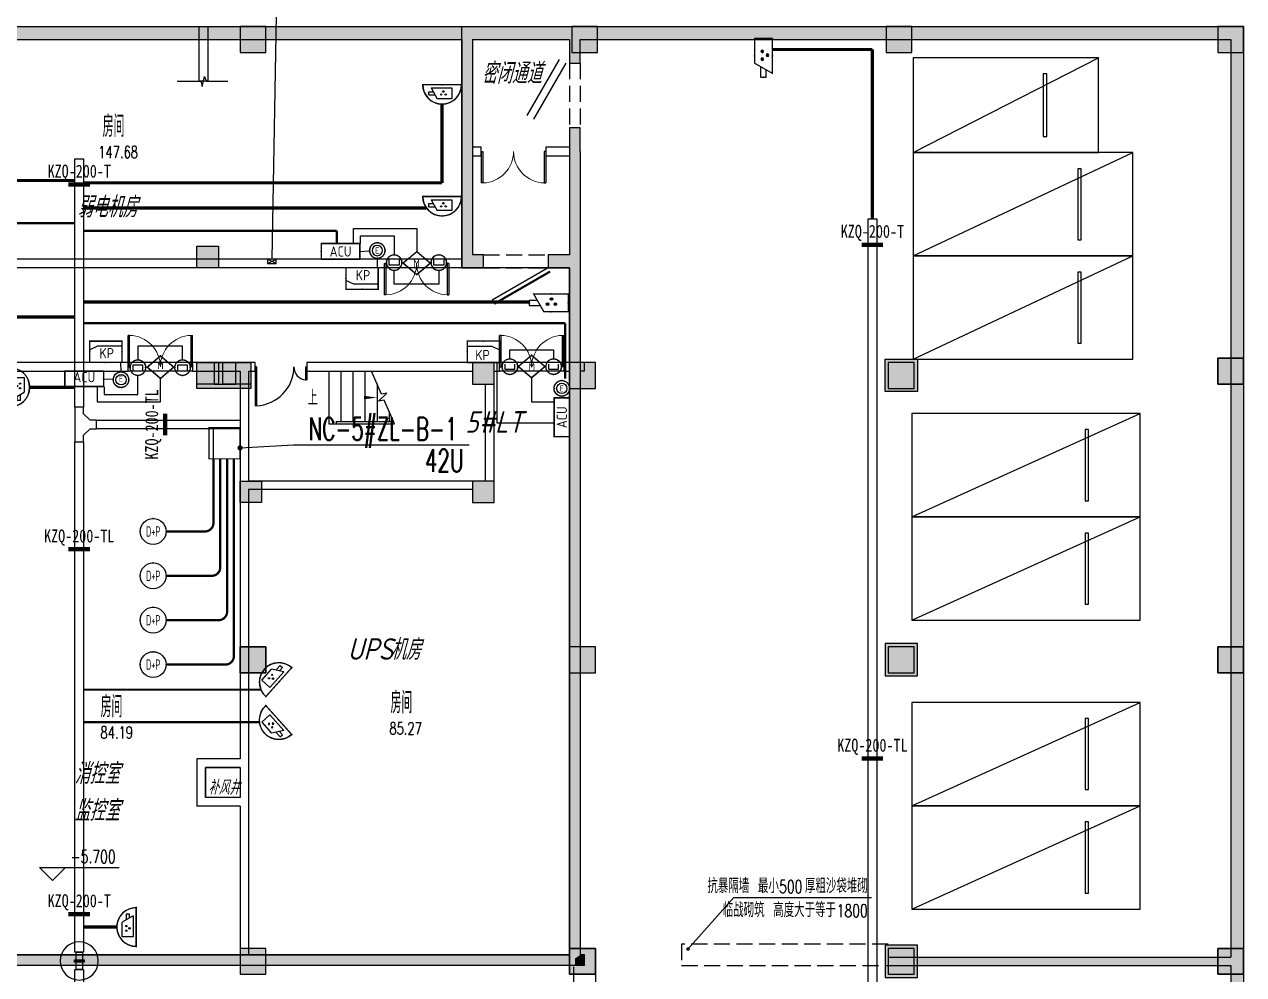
# Model space of a CAD drawing. Extents: x 1398449 to 2142961, y 256969 to 1032940.
# Drawn here: x 1626445 to 1654751, y 979899 to 1001957 of the extents above; entities that cross this region are included whole.
import ezdxf
from ezdxf.enums import TextEntityAlignment as Align

# ---------------------------------------------------------------- set-up
doc = ezdxf.new("R2010")
doc.units = 0
doc.header["$LTSCALE"] = 1500
doc.header["$PDSIZE"] = 50
doc.linetypes.add('DASH', pattern=[0.35, 0.25, -0.1])
for name, color, linetype in [('1-建筑底图', 8, 'Continuous'), ('A-COLU-CONC', 2, 'Continuous'), ('A-Pkng-Bdry', 132, 'Continuous'), ('A-WALL-PATT', 252, 'Continuous'), ('CABLETRAY_LIGH', 4, 'Continuous'), ('CABLETRAY_PDS', 6, 'Continuous'), ('DIM-箱柜', 3, 'Continuous'), ('EQUIP-安防', 3, 'Continuous'), ('EQUIP-箱柜', 3, 'Continuous'), ('EQUIP-通讯', 3, 'Continuous'), ('TEL_IDEN', 3, 'Continuous'), ('WIRE-综合布线', 5, 'Continuous'), ('抗震支吊架', 2, 'Continuous'), ('电-标注', 1, 'Continuous')]:
    doc.layers.add(name, color=color, linetype=linetype)
doc.styles.add('_TCH_DIM', font='SIMPLEX', dxfattribs={"bigfont": 'GBCBIG'})
doc.styles.add('_TEL_ATTDEF', font='GBENOR', dxfattribs={"width": 0.8, "height": 3, "bigfont": 'GBCBIG'})
doc.styles.add('_TEL_DIM', font='SIMPLEX', dxfattribs={"width": 0.8, "height": 3.5, "bigfont": 'HZTXT'})
doc.styles.add('A_DIM', font='simplex.shx', dxfattribs={"width": 0.7, "bigfont": 'gbcbig.shx'})
doc.styles.add('A_Standard', font='simplex.shx', dxfattribs={"width": 0.7, "bigfont": 'gbcbig.shx'})
doc.styles.add('kzcad', font='', dxfattribs={"width": 0.8})
doc.styles.get("Standard").update_dxf_attribs({"font": 'gbeitc.shx', "bigfont": 'gbcbig.shx'})
doc.styles.get('kzcad').set_extended_font_data('SimSun')

# ---------------------------------------------------------------- blocks, each defined once
blk = doc.blocks.new('gfhfdthrtg')
at = {"layer": 'A-WALL-PATT'}
for points in [[(473842, 877154), (474342, 877154), (474342, 877654), (473842, 877654)], [(473092, 874454), (473742, 874454), (473742, 874954), (473092, 874954)], [(473842, 874454), (474342, 874454), (474342, 874954), (473842, 874954)], [(472842, 871704), (473342, 871704), (473342, 872204), (472842, 872204)]]:
    blk.add_hatch(color=256, dxfattribs=at).paths.add_polyline_path(points)
at = {"layer": 'A-COLU-CONC'}
for p, q in [((474342, 877654), (473842, 877654)), ((473842, 877654), (473842, 877154)), ((474342, 877154), (474342, 877654)), ((473842, 877154), (474342, 877154)), ((473742, 874954), (473092, 874954)), ((473092, 874954), (473092, 874454)), ((473742, 874454), (473742, 874954)), ((474342, 874954), (473842, 874954)), ((473842, 874954), (473842, 874454)), ((474342, 874454), (474342, 874954)), ((473092, 874454), (473742, 874454)), ((473842, 874454), (474342, 874454)), ((473342, 872204), (472842, 872204)), ((472842, 872204), (472842, 871704)), ((473342, 871704), (473342, 872204)), ((472842, 871704), (473342, 871704))]:
    blk.add_line(p, q, dxfattribs=at)
blk = doc.blocks.new('$DorLib2D$00000002')
for p, q in [((-0.5, 0), (-0.5, 0.4875)), ((-0.475, 0.4875), (-0.5, 0.4875)), ((-0.475, 0), (-0.475, 0.4875)), ((0.475, 0), (0.475, 0.4875)), ((0.475, 0.4875), (0.5, 0.4875)), ((0.5, 0), (0.5, 0.4875)), ((-0.5, 0), (-0.475, 0)), ((0.5, 0), (0.475, 0))]:
    blk.add_line(p, q)
at = {"lineweight": 13}
for centre, start, end in [((-0.4875, 0), 0, 88.53072), ((0.4875, 0), 91.46928, 180)]:
    blk.add_arc(centre, 0.4875, start, end, dxfattribs=at)
blk = doc.blocks.new('$DorLib2D$00000225')
at = {"color": 0}
for p, q in [((0.475, -0.001), (0.475, 0.752)), ((0.475, 0.752), (0.5, 0.752)), ((0.5, -0.001), (0.5, 0.752)), ((-0.5, 0), (-0.5, 0.252)), ((-0.475, 0.252), (-0.5, 0.252)), ((-0.475, 0), (-0.475, 0.252)), ((-0.475, 0), (-0.5, 0)), ((0.475, -0.001), (0.5, -0.001))]:
    blk.add_line(p, q, dxfattribs=at)
for centre, radius, start, end in [((0.505, -0.002), 0.755, 92.2493, 179.7238), ((-0.501, 0.003), 0.251, 359.7899, 84.0974)]:
    blk.add_arc(centre, radius, start, end, dxfattribs=at)
blk = doc.blocks.new('$DorLib2D$00000193')
at = {"color": 0}
blk.add_line((-0.5, 0.1), (0.366, 0.6), dxfattribs=at)
at = {"color": 0, "const_width": 0.0333}
blk.add_lwpolyline([(-0.533, 0.158), (0.333, 0.658)], dxfattribs=at)
blk = doc.blocks.new('$DorLib2D$00000180')
at = {"color": 0}
for p, q in [((-0.557, 0.242), (0.309, 0.742)), ((-0.5, 0.143), (0.366, 0.643))]:
    blk.add_line(p, q, dxfattribs=at)
blk = doc.blocks.new('*U197')
at = {"layer": 'A-Pkng-Bdry'}
blk.add_line((28605, 362729), (26205, 357429), dxfattribs=at)
for points in [[(28605, 357429), (26205, 357429), (26205, 362729), (28605, 362729)], [(28231, 358629), (26580, 358629), (26580, 358710), (28231, 358710)]]:
    blk.add_lwpolyline(points, close=True, dxfattribs=at)
blk = doc.blocks.new('*U195')
at = {"layer": 'A-Pkng-Bdry'}
blk.add_line((28605, 362529), (26205, 357429), dxfattribs=at)
for points in [[(28605, 357429), (26205, 357429), (26205, 362529), (28605, 362529)], [(28231, 358629), (26580, 358629), (26580, 358710), (28231, 358710)]]:
    blk.add_lwpolyline(points, close=True, dxfattribs=at)
blk = doc.blocks.new('*U194')
at = {"layer": 'A-Pkng-Bdry'}
blk.add_line((28605, 361729), (26405, 357429), dxfattribs=at)
for points in [[(28605, 357429), (26405, 357429), (26405, 361729), (28605, 361729)], [(28231, 358629), (26780, 358629), (26780, 358710), (28231, 358710)]]:
    blk.add_lwpolyline(points, close=True, dxfattribs=at)
blk = doc.blocks.new('1-地下一层建筑底图')
at = {"layer": '1-建筑底图'}
for points in [[(107600, 36500), (107600, 36200), (120850, 36200), (120975, 36300), (120975, 36500)], [(120975, 36300), (120850, 36200), (120850, 33600), (121100, 33600), (121100, 36200)], [(120975, 36300), (121100, 36200), (123350, 36200), (123475, 36300), (123475, 36500), (120975, 36500)], [(123350, 36200), (123350, 35650), (123600, 35650), (123600, 36200), (123475, 36300)], [(123475, 36300), (123600, 36200), (138700, 36200), (139000, 36500), (123475, 36500)], [(139000, 36500), (138700, 36200), (138700, 14900), (138800, 14800), (139000, 14800)], [(123600, 33600), (123600, 34150), (123350, 34150), (123350, 33600)], [(121100, 33600), (120850, 33600), (120850, 30900), (121100, 31200)], [(123600, 33600), (123350, 33600), (123350, 31200), (123433.3, 31066.7), (123600, 31100)], [(120850, 30900), (121350, 30900), (121350, 31200), (121100, 31200)], [(123350, 31200), (122850, 31200), (122850, 30900), (123350, 30900), (123433.3, 31066.7)], [(123433.3, 31066.7), (123350, 30900), (123350, 28600), (123600, 28600), (123600, 31100)], [(121100, 28200), (121600, 28200), (121600, 28700), (121100, 28700)], [(123600, 28600), (123350, 28600), (123350, 14950), (123475, 14866.7), (123600, 14950)], [(121100, 25450), (121600, 25450), (121600, 25950), (121100, 25950)], [(115800, 14700), (115800, 14950), (109950, 14950), (109700, 14700)], [(123475, 14866.7), (123350, 14950), (115800, 14950), (115800, 14700), (123475, 14700)], [(123700, 14950), (123600, 14950), (123475, 14866.7), (123475, 14700), (123700, 14700)], [(130750, 14700), (138700, 14700), (138800, 14800), (138700, 14900), (130750, 14900)], [(138800, 14800), (138700, 14700), (138700, 300), (139000, 0), (139000, 14800)]]:
    blk.add_hatch(color=256, dxfattribs=at).paths.add_polyline_path(points)
h = blk.add_hatch(color=256, dxfattribs=at)
h.dxf.hatch_style = 1
h.paths.add_polyline_path([(115700, 35900), (116300, 35900), (116300, 36500), (115700, 36500)])
h = blk.add_hatch(color=256, dxfattribs=at)
h.dxf.hatch_style = 1
h.paths.add_polyline_path([(115700, 35900), (116300, 35900), (116300, 36500), (115700, 36500)])
h = blk.add_hatch(color=256, dxfattribs=at)
h.dxf.hatch_style = 1
h.paths.add_polyline_path([(123400, 35900), (124000, 35900), (124000, 36500), (123400, 36500)])
h = blk.add_hatch(color=256, dxfattribs=at)
h.dxf.hatch_style = 1
h.paths.add_polyline_path([(123400, 35900), (124000, 35900), (124000, 36500), (123400, 36500)])
h = blk.add_hatch(color=256, dxfattribs=at)
h.dxf.hatch_style = 1
h.paths.add_polyline_path([(130700, 35900), (131300, 35900), (131300, 36500), (130700, 36500)])
h = blk.add_hatch(color=256, dxfattribs=at)
h.dxf.hatch_style = 1
h.paths.add_polyline_path([(130700, 35900), (131300, 35900), (131300, 36500), (130700, 36500)])
h = blk.add_hatch(color=256, dxfattribs=at)
h.dxf.hatch_style = 1
h.paths.add_polyline_path([(138400, 35900), (139000, 35900), (139000, 36500), (138400, 36500)])
h = blk.add_hatch(color=256, dxfattribs=at)
h.dxf.hatch_style = 1
h.paths.add_polyline_path([(138400, 35900), (139000, 35900), (139000, 36500), (138400, 36500)])
h = blk.add_hatch(color=256, dxfattribs=at)
h.dxf.hatch_style = 1
h.paths.add_polyline_path([(115950, 28100), (114700, 28100), (114700, 28700), (115950, 28700)])
h = blk.add_hatch(color=256, dxfattribs=at)
h.dxf.hatch_style = 1
h.paths.add_polyline_path([(115100, 28200), (115600, 28200), (115600, 28700), (115100, 28700)])
h = blk.add_hatch(color=256, dxfattribs=at)
h.dxf.hatch_style = 1
h.paths.add_polyline_path([(123350, 28100), (123950, 28100), (123950, 28700), (123350, 28700)])
h = blk.add_hatch(color=256, dxfattribs=at)
h.dxf.hatch_style = 1
h.paths.add_polyline_path([(123350, 28100), (123950, 28100), (123950, 28700), (123350, 28700)])
h = blk.add_hatch(color=256, dxfattribs=at)
h.dxf.hatch_style = 1
h.paths.add_polyline_path([(131425, 28025), (130675, 28025), (130675, 28775), (131425, 28775)])
h = blk.add_hatch(color=256, dxfattribs=at)
h.dxf.hatch_style = 1
h.paths.add_polyline_path([(130750, 28100), (131350, 28100), (131350, 28700), (130750, 28700)])
h = blk.add_hatch(color=256, dxfattribs=at)
h.dxf.hatch_style = 1
h.paths.add_polyline_path([(138400, 28200), (139000, 28200), (139000, 28800), (138400, 28800)])
h = blk.add_hatch(color=256, dxfattribs=at)
h.dxf.hatch_style = 1
h.paths.add_polyline_path([(138400, 28800), (139000, 28800), (139000, 28200), (138400, 28200)])
h = blk.add_hatch(color=256, dxfattribs=at)
h.dxf.hatch_style = 1
h.paths.add_polyline_path([(115700, 25950), (116200, 25950), (116200, 25450), (115700, 25450)])
h = blk.add_hatch(color=256, dxfattribs=at)
h.dxf.hatch_style = 1
h.paths.add_polyline_path([(115700, 21500), (116300, 21500), (116300, 22100), (115700, 22100)])
h = blk.add_hatch(color=256, dxfattribs=at)
h.dxf.hatch_style = 1
h.paths.add_polyline_path([(115700, 22100), (116300, 22100), (116300, 21500), (115700, 21500)])
h = blk.add_hatch(color=256, dxfattribs=at)
h.dxf.hatch_style = 1
h.paths.add_polyline_path([(123350, 21500), (123950, 21500), (123950, 22100), (123350, 22100)])
h = blk.add_hatch(color=256, dxfattribs=at)
h.dxf.hatch_style = 1
h.paths.add_polyline_path([(123350, 21500), (123950, 21500), (123950, 22100), (123350, 22100)])
h = blk.add_hatch(color=256, dxfattribs=at)
h.dxf.hatch_style = 1
h.paths.add_polyline_path([(131425, 21425), (131425, 22175), (130675, 22175), (130675, 21425)])
h = blk.add_hatch(color=256, dxfattribs=at)
h.dxf.hatch_style = 1
h.paths.add_polyline_path([(130750, 21500), (131350, 21500), (131350, 22100), (130750, 22100)])
h = blk.add_hatch(color=256, dxfattribs=at)
h.dxf.hatch_style = 1
h.paths.add_polyline_path([(138400, 21500), (139000, 21500), (139000, 22100), (138400, 22100)])
h = blk.add_hatch(color=256, dxfattribs=at)
h.dxf.hatch_style = 1
h.paths.add_polyline_path([(138400, 22100), (139000, 22100), (139000, 21500), (138400, 21500)])
h = blk.add_hatch(color=256, dxfattribs=at)
h.dxf.hatch_style = 1
h.paths.add_polyline_path([(115700, 14500), (116300, 14500), (116300, 15100), (115700, 15100)])
h = blk.add_hatch(color=256, dxfattribs=at)
h.dxf.hatch_style = 1
h.paths.add_polyline_path([(115700, 14500), (116300, 14500), (116300, 15100), (115700, 15100)])
h = blk.add_hatch(color=256, dxfattribs=at)
h.dxf.hatch_style = 1
h.paths.add_polyline_path([(123350, 14500), (123950, 14500), (123950, 15100), (123350, 15100)])
h = blk.add_hatch(color=256, dxfattribs=at)
h.dxf.hatch_style = 1
h.paths.add_polyline_path([(123950, 14500), (123350, 14500), (123350, 15100), (123950, 15100)])
h = blk.add_hatch(color=256, dxfattribs=at)
h.dxf.hatch_style = 1
h.paths.add_polyline_path([(131425, 14425), (131425, 15175), (130675, 15175), (130675, 14425)])
h = blk.add_hatch(color=256, dxfattribs=at)
h.dxf.hatch_style = 1
h.paths.add_polyline_path([(130750, 14500), (131350, 14500), (131350, 15100), (130750, 15100)])
h = blk.add_hatch(color=256, dxfattribs=at)
h.dxf.hatch_style = 1
h.paths.add_polyline_path([(138400, 14500), (139000, 14500), (139000, 15100), (138400, 15100)])
h = blk.add_hatch(color=256, dxfattribs=at)
h.dxf.hatch_style = 1
h.paths.add_polyline_path([(138400, 15100), (139000, 15100), (139000, 14500), (138400, 14500)])
for p, q in [((107600, 36500), (120975, 36500)), ((120975, 36500), (123475, 36500)), ((123475, 36500), (139000, 36500)), ((139000, 36500), (139000, 14800)), ((107600, 36200), (120850, 36200)), ((120850, 36200), (120850, 33600)), ((121100, 36200), (121100, 33600)), ((121100, 36200), (123350, 36200)), ((123350, 36200), (123350, 35650)), ((123600, 35650), (123600, 36200)), ((123600, 36200), (138700, 36200)), ((138700, 36200), (138700, 14900)), ((123350, 35650), (123600, 35650)), ((123600, 34150), (123350, 34150)), ((123350, 34150), (123350, 33600)), ((123600, 33600), (123600, 34150)), ((121300, 33700), (121100, 33700)), ((121300, 33500), (121300, 33700)), ((123350, 33700), (122800, 33700)), ((122800, 33700), (122800, 33500)), ((120850, 33600), (120850, 30900)), ((121100, 33600), (121100, 31200)), ((121100, 33500), (121300, 33500)), ((122800, 33500), (123350, 33500)), ((123350, 33600), (123350, 31200)), ((123600, 33600), (123600, 31100)), ((121350, 31200), (121100, 31200)), ((121350, 30900), (121350, 31200)), ((123350, 31200), (122850, 31200)), ((122850, 31200), (122850, 30900)), ((120850, 31100), (103400, 31100)), ((120850, 30900), (103600, 30900)), ((120850, 30900), (120850, 31100)), ((120850, 30900), (121350, 30900)), ((122850, 30900), (123350, 30900)), ((123350, 30900), (123350, 28600)), ((123600, 31100), (123600, 28600)), ((113100, 28700), (107700, 28700)), ((113100, 28500), (113100, 28700)), ((114600, 28700), (113100, 28700)), ((115800, 28700), (114600, 28700)), ((114600, 28700), (114600, 28500)), ((116050, 28700), (115800, 28700)), ((116050, 28500), (116050, 28700)), ((121100, 28700), (117250, 28700)), ((117250, 28700), (117250, 28500)), ((121600, 28700), (121100, 28700)), ((121100, 28700), (121100, 28200)), ((121721.4, 28700), (121600, 28700)), ((121600, 28200), (121600, 28700)), ((121721.4, 28500), (121721.4, 28700)), ((123221.4, 28700), (121721.4, 28700)), ((123350, 28700), (123221.4, 28700)), ((123221.4, 28700), (123221.4, 28500)), ((123350, 28600), (123350, 14950)), ((123700, 28700), (123600, 28700)), ((123600, 28600), (123600, 14950)), ((123700, 28500), (123700, 28700)), ((107700, 28500), (113100, 28500)), ((114600, 28500), (113100, 28500)), ((114600, 28500), (115700, 28500)), ((115700, 28500), (115700, 25850)), ((115900, 28500), (116050, 28500)), ((115900, 28500), (115900, 25950)), ((117250, 28500), (121100, 28500)), ((117760, 28500), (118752.2, 28500)), ((117760, 28500), (117760, 27275)), ((118040, 28500), (118040, 27335)), ((118320, 28500), (118320, 27335)), ((118600, 28500), (118600, 27335)), ((118984, 27969.8), (118752.2, 28500)), ((121600, 28500), (121721.4, 28500)), ((123221.4, 28500), (121721.4, 28500)), ((123221.4, 28500), (123350, 28500)), ((123700, 28500), (123600, 28500)), ((118880, 28207.7), (118880, 27335)), ((121100, 28200), (121600, 28200)), ((121400, 25950), (121400, 28200)), ((121600, 25950), (121600, 28200)), ((118914.5, 27803.2), (119109.2, 27988.8)), ((119048, 27823.5), (118914.5, 27803.2)), ((119109.2, 27988.8), (118984, 27969.8)), ((119287.8, 27275), (119048, 27823.5)), ((119160, 27567.3), (119160, 27335)), ((117760, 27275), (117930, 27275)), ((117930, 27335), (119261.6, 27335)), ((117930, 27335), (117930, 27275)), ((117930, 27275), (119287.8, 27275)), ((117930, 27275), (119287.8, 27275)), ((115700, 25850), (115700, 19500)), ((121100, 25950), (115900, 25950)), ((119582, 25950), (117440, 25950)), ((120520, 25950), (119699.7, 25950)), ((121600, 25950), (121100, 25950)), ((121100, 25950), (121100, 25450)), ((121600, 25450), (121600, 25950)), ((115900, 25750), (115900, 19400)), ((121100, 25750), (115900, 25750)), ((121100, 25450), (121600, 25450)), ((115700, 19500), (114700, 19500)), ((114700, 19500), (114700, 18400)), ((115700, 19300), (114900, 19300)), ((114900, 19300), (114900, 18600)), ((115700, 19300), (115700, 18600)), ((115900, 19400), (115900, 18500)), ((115700, 18400), (114700, 18400)), ((115700, 18600), (114900, 18600)), ((115700, 18400), (115700, 14950)), ((115900, 18500), (115900, 14950)), ((111344.3, 16674.9), (111044.3, 16974.9)), ((111044.3, 16974.9), (112896.8, 16974.9)), ((111344.3, 16674.9), (111644.3, 16974.9)), ((126099.5, 15084.6), (127166.3, 16280.4)), ((127166.3, 16280.4), (130357.8, 16280.4)), ((115800, 14950), (109950, 14950)), ((123350, 14950), (115800, 14950)), ((123700, 14950), (123600, 14950)), ((123700, 14700), (123700, 14950)), ((130750, 14900), (138700, 14900)), ((130750, 14900), (130750, 14700)), ((139000, 14800), (139000, 0)), ((115800, 14700), (109700, 14700)), ((123475, 14700), (115800, 14700)), ((123700, 14700), (123475, 14700)), ((130750, 14700), (138700, 14700)), ((138700, 14700), (138700, 300))]:
    blk.add_line(p, q, dxfattribs=at)
at = {"layer": '1-建筑底图', "linetype": 'DASH'}
for p, q in [((123350, 35650), (123350, 34150)), ((123600, 35650), (123600, 34150)), ((121350, 31200), (122850, 31200)), ((121350, 30900), (122850, 30900))]:
    blk.add_line(p, q, dxfattribs=at)
at = {"layer": '1-建筑底图'}
for points in [[(81310, 32400), (83150, 32400), (83150, 32400), (95900, 32400), (95900, 22450), (101450, 22450), (101450, 25750), (109950, 25750), (109950, 20250), (107700, 20250), (107700, 18500), (109950, 18500), (109950, 14950), (123350, 14950), (123350, 30900), (120850, 30900), (120850, 36500), (139000, 36500), (139000, 36500), (139000, 0), (81350, 0), (81350, 0), (81310, 0), (81310, 32000)], [(115700, 35900), (116300, 35900), (116300, 36500), (115700, 36500)], [(115700, 35900), (116300, 35900), (116300, 36500), (115700, 36500)], [(123400, 35900), (124000, 35900), (124000, 36500), (123400, 36500)], [(123400, 35900), (124000, 35900), (124000, 36500), (123400, 36500)], [(130700, 35900), (131300, 35900), (131300, 36500), (130700, 36500)], [(130700, 35900), (131300, 35900), (131300, 36500), (130700, 36500)], [(138400, 35900), (139000, 35900), (139000, 36500), (138400, 36500)], [(138400, 35900), (139000, 35900), (139000, 36500), (138400, 36500)], [(115950, 28100), (114700, 28100), (114700, 28700), (115950, 28700)], [(115100, 28200), (115600, 28200), (115600, 28700), (115100, 28700)], [(123350, 28100), (123950, 28100), (123950, 28700), (123350, 28700)], [(123350, 28100), (123950, 28100), (123950, 28700), (123350, 28700)], [(131425, 28025), (130675, 28025), (130675, 28775), (131425, 28775)], [(130750, 28100), (131350, 28100), (131350, 28700), (130750, 28700)], [(138400, 28200), (139000, 28200), (139000, 28800), (138400, 28800)], [(138400, 28800), (139000, 28800), (139000, 28200), (138400, 28200)], [(115700, 25950), (116200, 25950), (116200, 25450), (115700, 25450)], [(115700, 21500), (116300, 21500), (116300, 22100), (115700, 22100)], [(115700, 22100), (116300, 22100), (116300, 21500), (115700, 21500)], [(123350, 21500), (123950, 21500), (123950, 22100), (123350, 22100)], [(123350, 21500), (123950, 21500), (123950, 22100), (123350, 22100)], [(131425, 21425), (131425, 22175), (130675, 22175), (130675, 21425)], [(130750, 21500), (131350, 21500), (131350, 22100), (130750, 22100)], [(138400, 21500), (139000, 21500), (139000, 22100), (138400, 22100)], [(138400, 22100), (139000, 22100), (139000, 21500), (138400, 21500)], [(114900, 19300), (115700, 19300), (115700, 18600), (114900, 18600)], [(115700, 14500), (116300, 14500), (116300, 15100), (115700, 15100)], [(115700, 14500), (116300, 14500), (116300, 15100), (115700, 15100)], [(123350, 14500), (123950, 14500), (123950, 15100), (123350, 15100)], [(123950, 14500), (123350, 14500), (123350, 15100), (123950, 15100)], [(131425, 14425), (131425, 15175), (130675, 15175), (130675, 14425)], [(130750, 14500), (131350, 14500), (131350, 15100), (130750, 15100)], [(138400, 14500), (139000, 14500), (139000, 15100), (138400, 15100)], [(138400, 15100), (139000, 15100), (139000, 14500), (138400, 14500)]]:
    blk.add_lwpolyline(points, close=True, dxfattribs=at)
blk.add_lwpolyline([(117620, 27887.5, 0, 0, 0), (118880, 27887.5, 0, 80, 0), (118580, 27887.5, 0, 0, 0)], format="xyseb", dxfattribs=at)
at = {"layer": '1-建筑底图', "linetype": 'DASH'}
for points in [[(130750, 15200), (125950, 15200), (125950, 14700), (130750, 14700)], [(123950, 14700), (123950, 12700), (128350, 12700), (128350, 12200), (123450, 12200), (123450, 12200), (123450, 14700)]]:
    blk.add_lwpolyline(points, dxfattribs=at)
at = {"layer": '1-建筑底图', "const_width": 40}
blk.add_lwpolyline([(126086.2, 15069.7, 1), (126112.8, 15099.5, 1)], format="xyb", close=True, dxfattribs=at)
at = {"layer": '1-建筑底图', "linetype": 'DASH', "yscale": -1500}
for name, p, xscale, zscale, rotation in [('$DorLib2D$00000180', (123475, 34900), 1500, 1500, 270.0000000071465), ('$DorLib2D$00000193', (122100, 31050), -1500, -1500, 359.9999999999466)]:
    blk.add_blockref(name, p, dxfattribs=dict(at, xscale=xscale, zscale=zscale, rotation=rotation))
at = {"layer": '1-建筑底图', "xscale": -1, "rotation": 90}
for name, p in [('*U194', (493058.8, 62180.2)), ('*U195', (493858.8, 59780.2)), ('*U195', (493858.8, 57380.2)), ('*U197', (494028.1, 53722.8)), ('*U197', (494028.1, 51322.8)), ('*U197', (494028.1, 47016.3)), ('*U197', (494028.1, 44616.3))]:
    blk.add_blockref(name, p, dxfattribs=at)
at = {"layer": '1-建筑底图', "zscale": 200}
for name, p, xscale, yscale, rotation in [('$DorLib2D$00000002', (122050, 33600), -1500, 1500, 179.9999999946426), ('$DorLib2D$00000002', (119800, 31002.1), -1500, 1500, 179.9999999946478), ('$DorLib2D$00000002', (113850, 28600), -1500, -1500, 179.999999994859), ('$DorLib2D$00000002', (122471.4, 28600), -1500, -1500, 179.9999999948598), ('$DorLib2D$00000225', (116650, 28600), 1200, 1200, 179.9999999948558)]:
    blk.add_blockref(name, p, dxfattribs=dict(at, xscale=xscale, yscale=yscale, rotation=rotation))
at = {"layer": '1-建筑底图', "xscale": -1}
blk.add_blockref('gfhfdthrtg', (589041.7, -846253.7), dxfattribs=at)
at = {"layer": '1-建筑底图'}
for s, height, p in [('密闭通道', 482.27, (121311.5, 35174)), ('弱电机房', 482.27, (111923.2, 32069.1)), ('5#LT', 500, (120927, 27070.3)), ('UPS', 500, (118196.8, 21800)), ('机房', 482.27, (119196.8, 21800)), ('消控室', 482.27, (111855.6, 18918.5)), ('补风井', 337.59, (114960.6, 18667.3)), ('监控室', 482.27, (111855.6, 18060.5))]:
    blk.add_text(s, height=height, dxfattribs=at).set_placement(p)
at = {"layer": '1-建筑底图', "style": 'A_Standard', "width": 0.7}
for s, height, p in [('房间', 500, (112510.8, 33936)), ('147.68', 280, (112408.1, 33446)), ('房间', 500, (112463.4, 20461.9)), ('房间', 500, (119194.5, 20556.6)), ('84.19', 280, (112458.6, 19971.9)), ('85.27', 280, (119166.4, 20066.6))]:
    blk.add_text(s, height=height, dxfattribs=at).set_placement(p)
at = {"layer": '1-建筑底图', "color": 7}
for s, height, style, width, p in [('上', 350, 'A_DIM', 0.7, (117270, 27712.5)), ('-5.700', 297.5, '_TCH_DIM', 0.705882, (111766.8, 17079.9)), ('500', 297.5, '_TCH_DIM', 0.705882, (128215.6, 16385.4)), ('1800', 297.5, '_TCH_DIM', 0.705882, (129552.8, 15825.4))]:
    blk.add_text(s, height=height, dxfattribs=dict(at, style=style, width=width)).set_placement(p)
at = {"layer": '1-建筑底图', "color": 7, "style": '_TCH_DIM'}
for s, p in [('抗暴隔墙', (126551.1, 16385.4)), ('最小', (127724.1, 16385.4)), ('厚粗沙袋堆砌', (128815.6, 16385.4)), ('临战砌筑', (126905.4, 15825.4)), ('高度大于等于', (128078.4, 15825.4))]:
    blk.add_text(s, height=337.59, dxfattribs=at).set_placement(p)
blk = doc.blocks.new('密闭肋')
at = {"layer": 'CABLETRAY_PDS'}
h = blk.add_hatch(color=3, dxfattribs=at)
h.dxf.hatch_style = 1
h.paths.add_polyline_path([(-55, 114), (0, 114), (0, -114), (-55, -114)])
at = {"layer": 'CABLETRAY_PDS', "color": 3}
for points in [[(-226, 73), (171, 73), (171, -73), (-226, -73)], [(-55, 114), (0, 114), (0, -114), (-55, -114)]]:
    blk.add_lwpolyline(points, close=True, dxfattribs=at)
blk = doc.blocks.new('$equip$00002965')
for p, q in [((-0.75, -0.1), (-0.75, 0.1)), ((-0.75, 0.1), (-0.457, 0.1)), ((-0.6, 0.35), (0.75, 0.35)), ((-0.6, 0.35), (-0.2, -0.35)), ((0.75, 0.35), (0.75, -0.35)), ((-0.75, -0.1), (-0.343, -0.1)), ((0.75, -0.35), (-0.2, -0.35))]:
    blk.add_line(p, q)
at = {"const_width": 0.04}
blk.add_lwpolyline([(-0.75, 0.1), (-0.75, -0.1), (-0.343, -0.1), (-0.2, -0.35), (0.75, -0.35), (0.75, 0.35), (-0.6, 0.35), (-0.457, 0.1), (-0.75, 0.1), (-0.75, -0.1)], dxfattribs=at)
for centre in [(0.1, 0.15), (-0.05, -0.05), (0.25, -0.05)]:
    blk.add_circle(centre, 0.05)
for p in [(-0.75, 0), (0.075, 0.35), (0.075, -0.35), (0.75, 0)]:
    blk.add_point(p)
for points in [[(0.057, 0.175), (0.143, 0.175), (0.05, 0.15), (0.15, 0.15)], [(0.057, 0.125), (0.143, 0.125), (0.05, 0.15), (0.15, 0.15)], [(0.075, 0.193), (0.125, 0.193), (0.057, 0.175), (0.143, 0.175)], [(0.075, 0.107), (0.125, 0.107), (0.057, 0.125), (0.143, 0.125)], [(0.1, 0.2), (0.1, 0.2), (0.075, 0.193), (0.125, 0.193)], [(0.1, 0.1), (0.1, 0.1), (0.075, 0.107), (0.125, 0.107)], [(-0.093, -0.025), (-0.007, -0.025), (-0.1, -0.05), (0, -0.05)], [(-0.093, -0.075), (-0.007, -0.075), (-0.1, -0.05), (0, -0.05)], [(-0.075, -0.007), (-0.025, -0.007), (-0.093, -0.025), (-0.007, -0.025)], [(-0.075, -0.093), (-0.025, -0.093), (-0.093, -0.075), (-0.007, -0.075)], [(-0.05, 0), (-0.05, 0), (-0.075, -0.007), (-0.025, -0.007)], [(-0.05, -0.1), (-0.05, -0.1), (-0.075, -0.093), (-0.025, -0.093)], [(0.207, -0.025), (0.293, -0.025), (0.2, -0.05), (0.3, -0.05)], [(0.207, -0.075), (0.293, -0.075), (0.2, -0.05), (0.3, -0.05)], [(0.225, -0.007), (0.275, -0.007), (0.207, -0.025), (0.293, -0.025)], [(0.225, -0.093), (0.275, -0.093), (0.207, -0.075), (0.293, -0.075)], [(0.25, 0), (0.25, 0), (0.225, -0.007), (0.275, -0.007)], [(0.25, -0.1), (0.25, -0.1), (0.225, -0.093), (0.275, -0.093)]]:
    blk.add_solid(points)
at = {"color": 7, "style": '_TEL_DIM', "flags": 1}
for tag in ['A', 'REMARK']:
    blk.add_attdef(tag, text='', height=0.00002, dxfattribs=at).set_placement((0, 0), align=Align.MIDDLE_CENTER)
blk = doc.blocks.new('$equip$00002353')
for p, q in [((0.75, 0), (-0.75, 0)), ((-0.517, -0.393), (-0.517, -0.273)), ((-0.517, -0.273), (-0.341, -0.273)), ((-0.517, -0.393), (-0.273, -0.393)), ((-0.427, -0.123), (0.383, -0.123)), ((-0.427, -0.123), (-0.187, -0.543)), ((0.383, -0.123), (0.383, -0.543)), ((0.383, -0.543), (-0.187, -0.543))]:
    blk.add_line(p, q)
at = {"const_width": 0.05}
for points in [[(-0.75, 0), (-0.779, 0)], [(0.75, 0), (0.779, 0)]]:
    blk.add_lwpolyline(points, dxfattribs=at)
blk.add_lwpolyline([(0.75, 0, -1), (-0.75, 0), (0.75, 0), (0.75, 0, -1), (-0.75, 0, -1.517539)], format="xyb", dxfattribs=at)
for centre, radius in [((-0.038, -0.38), 0.024), ((0.052, -0.26), 0.03), ((0.142, -0.38), 0.024)]:
    blk.add_circle(centre, radius)
blk.add_arc((0, 0), 0.75, 180, 0)
for p in [(-0.75, 0), (0, 0), (0.75, 0), (0, -0.75)]:
    blk.add_point(p)
for points in [[(-0.059, -0.368), (-0.017, -0.368), (-0.062, -0.38), (-0.014, -0.38)], [(-0.059, -0.392), (-0.017, -0.392), (-0.062, -0.38), (-0.014, -0.38)], [(-0.05, -0.359), (-0.026, -0.359), (-0.059, -0.368), (-0.017, -0.368)], [(-0.05, -0.401), (-0.026, -0.401), (-0.059, -0.392), (-0.017, -0.392)], [(-0.038, -0.356), (-0.038, -0.356), (-0.05, -0.359), (-0.026, -0.359)], [(-0.038, -0.404), (-0.038, -0.404), (-0.05, -0.401), (-0.026, -0.401)], [(0.026, -0.245), (0.078, -0.245), (0.022, -0.26), (0.082, -0.26)], [(0.026, -0.275), (0.078, -0.275), (0.022, -0.26), (0.082, -0.26)], [(0.037, -0.234), (0.067, -0.234), (0.026, -0.245), (0.078, -0.245)], [(0.037, -0.286), (0.067, -0.286), (0.026, -0.275), (0.078, -0.275)], [(0.052, -0.23), (0.052, -0.23), (0.037, -0.234), (0.067, -0.234)], [(0.052, -0.29), (0.052, -0.29), (0.037, -0.286), (0.067, -0.286)], [(0.121, -0.368), (0.163, -0.368), (0.118, -0.38), (0.166, -0.38)], [(0.121, -0.392), (0.163, -0.392), (0.118, -0.38), (0.166, -0.38)], [(0.13, -0.359), (0.154, -0.359), (0.121, -0.368), (0.163, -0.368)], [(0.13, -0.401), (0.154, -0.401), (0.121, -0.392), (0.163, -0.392)], [(0.142, -0.356), (0.142, -0.356), (0.13, -0.359), (0.154, -0.359)], [(0.142, -0.404), (0.142, -0.404), (0.13, -0.401), (0.154, -0.401)]]:
    blk.add_solid(points)
at = {"color": 7, "style": '_TEL_DIM', "flags": 1}
blk.add_attdef('A', text='', height=0.00002, dxfattribs=at).set_placement((0, 0), align=Align.MIDDLE_CENTER)
blk = doc.blocks.new('$equip$00003182')
for p, q in [((0.75, 0.6), (-0.75, 0.6)), ((-0.75, 0.6), (-0.75, 0)), ((0.75, 0), (0.75, 0.6)), ((-0.75, 0), (0.75, 0))]:
    blk.add_line(p, q)
at = {"const_width": 0.05}
blk.add_lwpolyline([(-0.75, 0.6), (0.75, 0.6), (0.75, 0), (-0.75, 0), (-0.75, 0.6), (0.75, 0.6)], dxfattribs=at)
for p in [(0, 0.6), (-0.75, 0.3), (0, 0), (0.75, 0.3)]:
    blk.add_point(p)
at = {"color": 7, "style": '_TEL_ATTDEF'}
blk.add_attdef('$TEXT$', text='', height=0.4, dxfattribs=at).set_placement((0, 0.3), align=Align.MIDDLE_CENTER)
at = {"color": 7, "style": '_TEL_DIM', "flags": 1}
for tag in ['A', 'REMARK']:
    blk.add_attdef(tag, text='', height=0.00002, dxfattribs=at).set_placement((0, 0), align=Align.MIDDLE_CENTER)
blk = doc.blocks.new('$equip$00002375')
at = {"const_width": 0.05}
blk.add_lwpolyline([(0, 0.3, -1), (0, -0.3, -1), (0, 0.3, -0.254955)], format="xyb", dxfattribs=at)
for radius in [0.3, 0.2]:
    blk.add_circle((0, 0), radius)
for p in [(-0.3, 0), (0, 0.3), (0.3, 0), (0, -0.3)]:
    blk.add_point(p)
at = {"color": 7, "style": '_TEL_DIM'}
blk.add_attdef('$TEXT$', text='', height=0.24, dxfattribs=at).set_placement((0, 0), align=Align.MIDDLE_CENTER)
at = {"color": 7, "style": '_TEL_DIM', "flags": 1}
blk.add_attdef('A', text='', height=0.00002, dxfattribs=at).set_placement((0, 0), align=Align.MIDDLE_CENTER)
blk = doc.blocks.new('$equip$00002623')
for p, q in [((0.625, 0.429), (-0.625, 0.429)), ((-0.625, 0.429), (-0.625, -0.401)), ((-0.625, 0.229), (0.325, 0.229)), ((0.325, 0.229), (0.625, 0.089)), ((0.625, -0.401), (0.625, 0.429)), ((-0.625, -0.401), (0.625, -0.401))]:
    blk.add_line(p, q)
at = {"linetype": 'Continuous', "const_width": 0.05}
blk.add_lwpolyline([(-0.625, 0.429), (0.625, 0.429), (0.625, -0.401), (-0.625, -0.401)], close=True, dxfattribs=at)
for p in [(-0.625, 0.014), (0, 0.429), (0.625, 0.014), (0, -0.401)]:
    blk.add_point(p)
at = {"color": 7, "style": '_TEL_DIM'}
blk.add_attdef('$TEXT$', text='', height=0.4, dxfattribs=at).set_placement((-0.033, -0.112), align=Align.MIDDLE_CENTER)
at = {"color": 7, "style": '_TEL_DIM', "flags": 1}
blk.add_attdef('A', text='', height=0.000025, dxfattribs=at).set_placement((0, 0), align=Align.MIDDLE_CENTER)
blk = doc.blocks.new('$equip$00002374')
for p, q in [((-0.516, -0.012), (0.004, 0.428)), ((0.004, 0.428), (0.524, -0.012)), ((0.004, -0.452), (-0.516, -0.012)), ((0.524, -0.012), (0.004, -0.452))]:
    blk.add_line(p, q)
at = {"const_width": 0.05}
blk.add_lwpolyline([(0.004, 0.428), (0.524, -0.012), (0.004, -0.452), (-0.516, -0.012), (0.004, 0.428), (0.524, -0.012)], dxfattribs=at)
for p in [(0.004, 0.428), (-0.516, -0.012), (0.004, -0.452), (0.524, -0.012)]:
    blk.add_point(p)
at = {"color": 7, "style": '_TEL_DIM'}
blk.add_attdef('$TEXT$', text='', height=0.3, dxfattribs=at).set_placement((0, 0), align=Align.MIDDLE_CENTER)
at = {"color": 7, "style": '_TEL_DIM', "flags": 1}
blk.add_attdef('A', text='', height=0.00002, dxfattribs=at).set_placement((0, 0), align=Align.MIDDLE_CENTER)
blk = doc.blocks.new('$equip$00002621')
for p, q in [((-0.193, 0.103), (-0.193, -0.097)), ((0.192, -0.097), (0.192, 0.103)), ((-0.193, -0.097), (0.192, -0.097))]:
    blk.add_line(p, q)
at = {"const_width": 0.05}
blk.add_lwpolyline([(-0.3, 0, 1), (0.3, 0, 1), (-0.3, 0, 0.702733)], format="xyb", dxfattribs=at)
blk.add_circle((0, 0), 0.3)
at = {"color": 1}
for p in [(-0.3, 0), (0, 0.3), (0.3, 0), (0, -0.3)]:
    blk.add_point(p, dxfattribs=at)
at = {"color": 7, "style": '_TEL_DIM', "flags": 1}
blk.add_attdef('A', text='', height=0.000025, dxfattribs=at).set_placement((0, 0), align=Align.MIDDLE_CENTER)
blk = doc.blocks.new('$equip_U$00000092(CLOUBAN)')
at = {"const_width": 0.05}
blk.add_lwpolyline([(-0.6, 1.2), (0.6, 1.2), (0.6, 0), (-0.6, 0)], close=True, dxfattribs=at)
blk.add_lwpolyline([(-0.6, 1.028), (0.6, 1.028)], dxfattribs=at)
at = {"color": 7, "style": '_TEL_DIM', "flags": 1}
for tag in ['A', 'REMARK']:
    blk.add_attdef(tag, text='', height=0.00002, dxfattribs=at).set_placement((0, 0), align=Align.MIDDLE_CENTER)
at = {"color": 7, "style": '_TEL_DIM'}
blk.add_attdef('$TEXT$', text='', height=0.00002, dxfattribs=at).set_placement((0, 0), align=Align.MIDDLE_CENTER)
blk = doc.blocks.new('$equip_U$00000080(CLOUBAN)')
blk.add_circle((0, 0.5), 0.5)
for p in [(0, 0.999), (-0.5, 0.5), (0.5, 0.5)]:
    blk.add_point(p)
at = {"color": 7, "style": '_TEL_DIM', "width": 0.7}
blk.add_attdef('$TEXT$', text='', height=0.4, dxfattribs=at).set_placement((0, 0.5), align=Align.MIDDLE_CENTER)
at = {"color": 7, "style": '_TEL_DIM', "flags": 1}
for tag in ['A', 'REMARK']:
    blk.add_attdef(tag, text='', height=0.00002, dxfattribs=at).set_placement((0, 0), align=Align.MIDDLE_CENTER)

msp = doc.modelspace()

# ---------------------------------------------------------------- linework, layer by layer
for points in [[(1634083.3, 996868.9), (1634083.3, 997220), (1635554, 997220), (1635554, 996680.2)], [(1634246.6, 996868.9), (1634246.6, 997047.6), (1635029.9, 997047.6), (1635029.9, 996607)], [(1634235.2, 996686.9), (1634458.4, 996698.4)], [(1634638.2, 996527.7), (1634637.6, 996306.9)], [(1636066.2, 996247), (1636066.2, 995929.3), (1635029.9, 995929.3), (1635029.9, 996247)], [(1630116.2, 994168.8), (1630116.2, 994486.5), (1629080, 994486.5), (1629080, 994168.8)], [(1637715.8, 994191.1), (1637715.8, 994404.3), (1638731.5, 994404.3), (1638731.5, 994191.1)], [(1628688.2, 993888.1), (1628687.7, 994109)], [(1637412, 994106.9), (1637412, 992709.5), (1638741.3, 992709.5)], [(1628133.3, 993546.9), (1628133.3, 993195.9), (1629604, 993195.9), (1629604, 993735.6)], [(1628285.2, 993729), (1628508.5, 993717.4)], [(1628296.6, 993546.9), (1628296.6, 993368.3), (1629080, 993368.3), (1629080, 993808.8)], [(1638220.1, 993750.2), (1638220.1, 993197.6), (1638741.3, 993197.6)]]:
    msp.add_lwpolyline(points)
at = {"layer": 'CABLETRAY_LIGH'}
for p, q in [((1630501.4, 1000642.6), (1630501.4, 1001906.9)), ((1630701.4, 1001906.9), (1630701.4, 1000642.6)), ((1630701.4, 1000642.6), (1630501.4, 1000642.6))]:
    msp.add_line(p, q, dxfattribs=at)
at = {"layer": 'CABLETRAY_PDS'}
for p, q in [((1627618.3, 993069.9), (1627618.3, 998839.9)), ((1627618.3, 998839.9), (1627818.3, 998839.9)), ((1627818.3, 998839.9), (1627818.3, 993069.9)), ((1646032.6, 997443.1), (1646232.6, 997443.1)), ((1646032.6, 972385.9), (1646032.6, 997443.1)), ((1646232.6, 997443.1), (1646232.6, 972385.9)), ((1632091.4, 996406.9), (1632291.4, 996406.9)), ((1627818.3, 993069.9), (1627618.3, 993069.9)), ((1627618.3, 993069.9), (1627618.3, 992269.9)), ((1627818.3, 993069.9), (1627618.3, 993069.9)), ((1627818.3, 992919.9), (1627818.3, 993069.9)), ((1627968.3, 992769.9), (1627818.3, 992919.9)), ((1628118.3, 992769.9), (1627968.3, 992769.9)), ((1628118.3, 992569.9), (1628118.3, 992769.9)), ((1628118.3, 992769.9), (1631451.4, 992769.9)), ((1628118.3, 992569.9), (1628118.3, 992769.9)), ((1631451.4, 992769.9), (1631451.4, 992569.9)), ((1627818.3, 992419.9), (1627968.3, 992569.9)), ((1627968.3, 992569.9), (1628118.3, 992569.9)), ((1631451.4, 992569.9), (1628118.3, 992569.9)), ((1627618.3, 980416.6), (1627618.3, 992269.9)), ((1627618.3, 992269.9), (1627818.3, 992269.9)), ((1627618.3, 992269.9), (1627818.3, 992269.9)), ((1627818.3, 992269.9), (1627818.3, 992419.9)), ((1627818.3, 992269.9), (1627818.3, 980416.6)), ((1627818.3, 980416.6), (1627618.3, 980416.6)), ((1627618.3, 972385.9), (1627618.3, 980019.4)), ((1627618.3, 980019.4), (1627818.3, 980019.4)), ((1627818.3, 980019.4), (1627818.3, 972385.9))]:
    msp.add_line(p, q, dxfattribs=at)
msp.add_lwpolyline([(1632091.4, 996406.9), (1632291.4, 996406.9), (1632291.4, 996506.9), (1632091.4, 996506.9)], close=True, dxfattribs=at)
for points in [[(1632291.4, 996406.9), (1632091.4, 996506.9)], [(1632091.4, 996406.9), (1632291.4, 996506.9)]]:
    msp.add_lwpolyline(points, dxfattribs=at)
at = {"layer": 'DIM-箱柜'}
for p, q in [((1631451.4, 992126.1), (1632690.7, 992198.6)), ((1632690.7, 992198.6), (1636768.5, 992198.6))]:
    msp.add_line(p, q, dxfattribs=at)
at = {"layer": 'DIM-箱柜', "const_width": 60}
msp.add_lwpolyline([(1631421.4, 992124.4, 1), (1631481.3, 992127.9, 1)], format="xyb", close=True, dxfattribs=at)
at = {"layer": 'TEL_IDEN'}
msp.add_lwpolyline([(1628161, 980215.2, 1), (1627276.7, 980215.2, 1)], format="xyb", close=True, dxfattribs=at)
at = {"layer": 'WIRE-综合布线', "linetype": 'Continuous'}
for points, const_width in [([(1643815.6, 1001375.2), (1646132.6, 1001375.2)], 75), ([(1646132.6, 997443.1), (1646132.6, 1001375.2)], 75), ([(1636142.5, 1000106.2), (1636142.5, 998277.9)], 75), ([(1612502.3, 998332.7), (1627618.3, 998332.7)], 75), ([(1627818.3, 998277.9), (1636142.5, 998277.9)], 75), ([(1627818.3, 997694.9), (1635779.3, 997694.9)], 75), ([(1622936.8, 997345.6), (1627618.3, 997345.6)], 52.5), ([(1627818.3, 997166.8), (1633696, 997166.8)], 52.5), ([(1633696, 996866.9), (1633696, 997166.8)], 52.5), ([(1627818.3, 995510.8), (1638172, 995510.8)], 75), ([(1612502.3, 995165.7), (1627618.3, 995165.7)], 75), ([(1627818.3, 995020.8), (1639001.9, 995020.8)], 52.5), ([(1639001.9, 993730.4), (1639001.9, 995020.8)], 52.5), ([(1626567, 993532.4), (1627618.3, 993532.4)], 75), ([(1627818.3, 986513.2), (1631937.1, 986513.2)], 52.5), ([(1627818.3, 985760.8), (1631903.9, 985760.8)], 52.5), ([(1627818.3, 981003.1), (1628591.7, 981003.1)], 75)]:
    msp.add_lwpolyline(points, dxfattribs=dict(at, const_width=const_width))
at = {"layer": 'WIRE-综合布线', "linetype": 'Continuous', "const_width": 52.5}
for points in [[(1629734.8, 990185.6), (1630634.9, 990185.6, 0.4142136), (1630834.9, 990385.6), (1630834.9, 991872.2)], [(1629734.8, 989155.4), (1630792.9, 989155.4, 0.4142136), (1630992.9, 989355.4), (1630992.9, 991872.2)], [(1629734.8, 988125.2), (1630950.9, 988125.2, 0.4142136), (1631150.9, 988325.2), (1631150.9, 991872.2)], [(1629734.8, 987095), (1631109, 987095, 0.4142136), (1631309, 987295), (1631309, 991872.2)]]:
    msp.add_lwpolyline(points, format="xyb", dxfattribs=at)
at = {"layer": '抗震支吊架', "color": 2, "const_width": 100}
for points in [[(1627468.3, 998239.9), (1627968.3, 998239.9)], [(1645882.6, 996843.1), (1646382.6, 996843.1)], [(1629709.8, 992419.9), (1629709.8, 992919.9)], [(1627468.3, 989771.9), (1627968.3, 989771.9)], [(1645882.6, 984914.5), (1646382.6, 984914.5)], [(1627468.3, 981303.9), (1627968.3, 981303.9)]]:
    msp.add_lwpolyline(points, dxfattribs=at)
at = {"layer": '电-标注'}
for p, q in [((1630572, 1000516), (1630625.8, 1000747.6)), ((1630625.8, 1000747.6), (1630663.4, 1000642.6)), ((1629993.4, 1000642.6), (1630541.4, 1000642.6)), ((1630541.4, 1000642.6), (1630572, 1000516)), ((1630663.4, 1000642.6), (1631164.6, 1000642.6))]:
    msp.add_line(p, q, dxfattribs=at)
msp.add_lwpolyline([(1632314.9, 1003479.9), (1632191.4, 996506.9)], dxfattribs=at)

# ---------------------------------------------------------------- block references
at = {"layer": '1-建筑底图'}
msp.add_blockref('1-地下一层建筑底图', (1515751.4, 965406.9), dxfattribs=at)
at = {"layer": 'CABLETRAY_PDS', "rotation": 90}
msp.add_blockref('密闭肋', (1627718.3, 980245.5), dxfattribs=at)
at = {"layer": 'EQUIP-安防'}
for name, p, xscale, yscale, zscale, rotation in [('$equip$00002965', (1643605.6, 1001179.7), -600, 600, 600, 270), ('$equip$00002621', (1629080, 993988.8), 600, 600, 600, 180), ('$equip$00002621', (1630116.2, 993988.8), 600, 600, 600, 180), ('$equip$00002353', (1626117, 993532.4), 600.0000000000002, 600.0000000000002, 600.0000000000002, 89.99999999999999), ('$equip$00002353', (1632351.5, 986688.6), 600, 600, 600, 228.2159866261556), ('$equip$00002353', (1632351.5, 985806.7), -600, 600, 600, 311.7840133738444), ('$equip$00002353', (1629041.7, 981003.1), 600, 600, 600, 270)]:
    msp.add_blockref(name, p, dxfattribs=dict(at, xscale=xscale, yscale=yscale, zscale=zscale, rotation=rotation))
at = {"layer": 'EQUIP-安防', "yscale": 600, "zscale": 600}
for name, p, xscale in [('$equip$00002353', (1636142.5, 1000556.2), 600), ('$equip$00002353', (1636142.5, 997960.6), 600), ('$equip$00002621', (1635029.9, 996427), -600), ('$equip$00002621', (1636066.2, 996427), -600), ('$equip$00002965', (1638622, 995492.8), 600), ('$equip$00002621', (1637715.8, 994011), 600), ('$equip$00002621', (1638731.5, 994011), 600)]:
    msp.add_blockref(name, p, dxfattribs=dict(at, xscale=xscale))
at = {"layer": 'EQUIP-安防', "xscale": 600, "yscale": 600, "zscale": 600}
msp.add_blockref('$equip$00003182', (1633785.2, 996506.9), dxfattribs=at).add_auto_attribs({'$TEXT$': 'ACU'})
at = {"layer": 'EQUIP-安防'}
ref = msp.add_blockref('$equip$00002375', (1634638.2, 996707.7), dxfattribs=dict(at, xscale=-600, yscale=600, zscale=600, rotation=180))
ref.add_attrib('$TEXT$', 'E', dxfattribs={"layer": '0', "color": 7, "height": 144, "style": '_TEL_ATTDEF'}).set_placement((1634638.2, 996707.7), align=Align.MIDDLE_CENTER)
ref = msp.add_blockref('$equip$00002374', (1635551.3, 996408.9), dxfattribs=dict(at, xscale=-600, yscale=600, zscale=600, rotation=180))
ref.add_attrib('$TEXT$', 'M', dxfattribs={"layer": '0', "color": 7, "height": 180, "style": '_TEL_ATTDEF'}).set_placement((1635551.3, 996408.9), align=Align.MIDDLE_CENTER)
ref = msp.add_blockref('$equip$00002623', (1634285.8, 996066.5), dxfattribs=dict(at, xscale=600, yscale=600, zscale=600, rotation=180))
ref.add_attrib('$TEXT$', 'KP', dxfattribs={"layer": '0', "color": 7, "height": 240, "style": '_TEL_ATTDEF'}).set_placement((1634305.5, 996133.4), align=Align.MIDDLE_CENTER)
ref = msp.add_blockref('$equip$00002623', (1628335.8, 994349.3), dxfattribs=dict(at, xscale=-600, yscale=600, zscale=600))
ref.add_attrib('$TEXT$', 'KP', dxfattribs={"layer": '0', "color": 7, "height": 240, "style": '_TEL_ATTDEF'}).set_placement((1628355.6, 994322.4), align=Align.MIDDLE_CENTER)
ref = msp.add_blockref('$equip$00002623', (1637101.4, 994347.2), dxfattribs=dict(at, xscale=600, yscale=600, zscale=600))
ref.add_attrib('$TEXT$', 'KP', dxfattribs={"layer": '0', "color": 7, "height": 240, "style": '_TEL_ATTDEF'}).set_placement((1637081.6, 994280.3), align=Align.MIDDLE_CENTER)
ref = msp.add_blockref('$equip$00002374', (1629601.3, 994006.9), dxfattribs=dict(at, xscale=600, yscale=600, zscale=600))
ref.add_attrib('$TEXT$', 'M', dxfattribs={"layer": '0', "color": 7, "height": 180, "style": '_TEL_ATTDEF'}).set_placement((1629601.3, 994036.9), align=Align.MIDDLE_CENTER)
ref = msp.add_blockref('$equip$00002374', (1638222.7, 994006.9), dxfattribs=dict(at, xscale=600, yscale=600, zscale=600, rotation=180))
ref.add_attrib('$TEXT$', 'M', dxfattribs={"layer": '0', "color": 7, "height": 180, "style": '_TEL_ATTDEF'}).set_placement((1638222.7, 994006.9), align=Align.MIDDLE_CENTER)
ref = msp.add_blockref('$equip$00003182', (1627835.2, 993909), dxfattribs=dict(at, xscale=-600, yscale=600, zscale=600, rotation=180))
ref.add_attrib('$TEXT$', 'ACU', dxfattribs={"layer": '0', "color": 7, "height": 240, "style": '_TEL_ATTDEF'}).set_placement((1627835.2, 993769), align=Align.MIDDLE_CENTER)
ref = msp.add_blockref('$equip$00002375', (1628688.2, 993708.1), dxfattribs=dict(at, xscale=600, yscale=600, zscale=600))
ref.add_attrib('$TEXT$', 'E', dxfattribs={"layer": '0', "color": 7, "height": 144, "style": '_TEL_ATTDEF'}).set_placement((1628688.2, 993732.1), align=Align.MIDDLE_CENTER)
ref = msp.add_blockref('$equip$00002375', (1638921.3, 993506.9), dxfattribs=dict(at, xscale=600, yscale=600, zscale=600, rotation=180))
ref.add_attrib('$TEXT$', 'E', dxfattribs={"layer": '0', "color": 7, "height": 144, "style": '_TEL_ATTDEF'}).set_placement((1638921.3, 993506.9), align=Align.MIDDLE_CENTER)
ref = msp.add_blockref('$equip$00003182', (1638741.3, 992837), dxfattribs=dict(at, xscale=600, yscale=600, zscale=600, rotation=270))
ref.add_attrib('$TEXT$', 'ACU', dxfattribs={"layer": '0', "color": 7, "height": 240, "rotation": 90, "style": '_TEL_ATTDEF'}).set_placement((1638921.3, 992837), align=Align.MIDDLE_CENTER)
at = {"layer": 'EQUIP-箱柜'}
ref = msp.add_blockref('$equip_U$00000092(CLOUBAN)', (1631451.4, 992232.2), dxfattribs=dict(at, xscale=-600, yscale=600, zscale=600, rotation=89.9999998470859))
ref.add_attrib('$TEXT$', 'REMARK', dxfattribs={"layer": '0', "color": 7, "height": 0.012, "rotation": 90, "style": '_TEL_ATTDEF'}).set_placement((1631451.4, 992232.2), align=Align.MIDDLE_CENTER)
at = {"layer": 'EQUIP-通讯'}
ref = msp.add_blockref('$equip_U$00000080(CLOUBAN)', (1629435.1, 989885.9), dxfattribs=dict(at, xscale=600, yscale=600, zscale=600))
ref.add_attrib('$TEXT$', 'D+P', dxfattribs={"layer": '0', "color": 7, "height": 240, "style": '_TEL_ATTDEF', "width": 0.7}).set_placement((1629435.1, 990185.6), align=Align.MIDDLE_CENTER)
ref = msp.add_blockref('$equip_U$00000080(CLOUBAN)', (1629435.1, 988855.7), dxfattribs=dict(at, xscale=600, yscale=600, zscale=600))
ref.add_attrib('$TEXT$', 'D+P', dxfattribs={"layer": '0', "color": 7, "height": 240, "style": '_TEL_ATTDEF', "width": 0.7}).set_placement((1629435.1, 989155.4), align=Align.MIDDLE_CENTER)
ref = msp.add_blockref('$equip_U$00000080(CLOUBAN)', (1629435.1, 987825.5), dxfattribs=dict(at, xscale=600, yscale=600, zscale=600))
ref.add_attrib('$TEXT$', 'D+P', dxfattribs={"layer": '0', "color": 7, "height": 240, "style": '_TEL_ATTDEF', "width": 0.7}).set_placement((1629435.1, 988125.2), align=Align.MIDDLE_CENTER)
ref = msp.add_blockref('$equip_U$00000080(CLOUBAN)', (1629435.1, 986795.3), dxfattribs=dict(at, xscale=600, yscale=600, zscale=600))
ref.add_attrib('$TEXT$', 'D+P', dxfattribs={"layer": '0', "color": 7, "height": 240, "style": '_TEL_ATTDEF', "width": 0.7}).set_placement((1629435.1, 987095), align=Align.MIDDLE_CENTER)

# ---------------------------------------------------------------- texts
at = {"layer": 'DIM-箱柜', "color": 7, "style": '_TEL_DIM', "width": 0.64}
for s, p in [('NC-5#ZL-B-1', (1633043, 992303.6)), ('42U', (1635747, 991568.6))]:
    msp.add_text(s, height=525, dxfattribs=at).set_placement(p)
at = {"layer": '抗震支吊架', "color": 2, "style": 'kzcad', "width": 0.8}
for s, rotation, p in [('KZQ-200-T', 359.88539, (1627718.3, 998399.9)), ('KZQ-200-T', 359.88539, (1646132.6, 997003.1)), ('KZQ-200-TL', 89.88539, (1629549.8, 992669.9)), ('KZQ-200-TL', 359.88539, (1627718.3, 989931.9)), ('KZQ-200-TL', 359.88539, (1646132.6, 985074.5)), ('KZQ-200-T', 359.88539, (1627718.3, 981463.9))]:
    msp.add_text(s, height=300, rotation=rotation, dxfattribs=at).set_placement(p, align=Align.CENTER)

doc.saveas('drawing.dxf')
